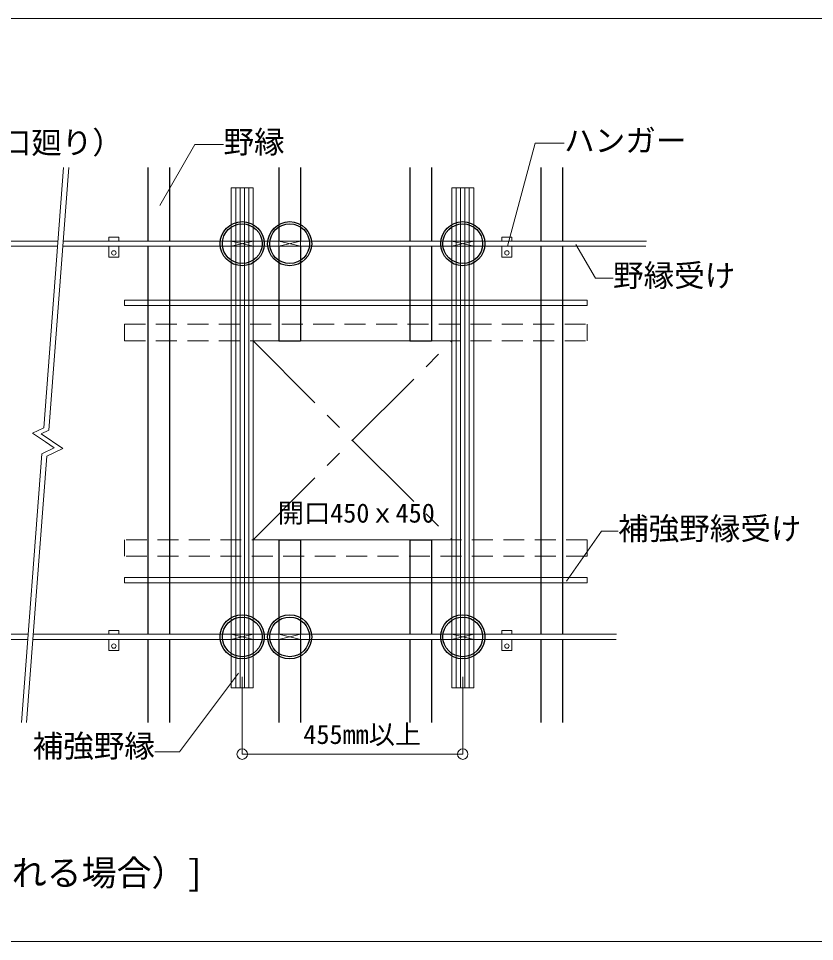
# Model space of a CAD drawing. Units: millimetres, scale not verified. Extents: x -7800 to 7800, y -5387 to 5300.
# Drawn here: x 2762 to 4585, y -1876 to 237 of the extents above; entities that cross this region are included whole.
import ezdxf
from ezdxf.enums import TextEntityAlignment as Align

# ---------------------------------------------------------------- set-up
doc = ezdxf.new("R2010")
doc.units = ezdxf.units.MM
doc.header["$LTSCALE"] = 40
doc.header["$PDMODE"] = 32
doc.header["$PDSIZE"] = 24
doc.linetypes.add('CHAIN1', pattern=[8, 5, -1, 1, -1])
doc.linetypes.add('DASHED1', pattern=[1.8, 1.2, -0.6])
for name, color, linetype, lineweight in [('7-0_中心線', 4, 'CHAIN1', 9), ('7-1_吊り材', 7, 'Continuous', 18), ('7-2_野縁受け', 3, 'Continuous', 18), ('7-3_野縁', 2, 'Continuous', 25), ('7-4_ブレース・補強材', 4, 'Continuous', 9), ('7-5_寸法', 4, 'Continuous', 9), ('7-6_文字', 7, 'Continuous', 18), ('7-A_クリップ', 7, 'Continuous', 18), ('7-C_ビス・アンカーボルト・強調図形', 2, 'Continuous', 25), ('F-3_野縁', 3, 'Continuous', 18)]:
    doc.layers.add(name, color=color, linetype=linetype, lineweight=lineweight)
doc.styles.add('ＭＳ ゴシック', font='')
doc.styles.get('ＭＳ ゴシック').set_extended_font_data('MS Gothic')

msp = doc.modelspace()

# ---------------------------------------------------------------- linework, layer by layer
at = {"layer": '7-0_中心線', "linetype": 'Continuous'}
for p, q in [((2865.35, -104.19), (2820.08, -699.87)), ((2877.39, -104.19), (2831.7, -705.38)), ((2794.16, -712.32), (2820.08, -699.87)), ((2823.63, -732.46), (2794.16, -712.32)), ((2814.1, -713.84), (2831.7, -705.38)), ((2863.5, -747.6), (2814.1, -713.84)), ((2823.63, -732.46), (2843.56, -746.08)), ((2815.55, -759.53), (2768.84, -1374.26)), ((2843.56, -746.08), (2815.55, -759.53)), ((2863.5, -747.6), (2827.17, -765.05)), ((2827.17, -765.05), (2780.87, -1374.26))]:
    msp.add_line(p, q, dxfattribs=at)
at = {"layer": '7-0_中心線'}
for p, q in [((3299.47, -956.05), (3754.47, -501.05)), ((3299.47, -501.05), (3754.47, -956.05)), ((3274.47, -1269.97), (3274.47, -1446.92)), ((3779.47, -1269.97), (3779.47, -1446.92))]:
    msp.add_line(p, q, dxfattribs=at)
at = {"layer": '7-1_吊り材'}
for p, q in [((2968.98, -263.74), (2968.98, -272.55)), ((2991.98, -263.74), (2968.98, -263.74)), ((2991.98, -272.55), (2991.98, -263.74)), ((3868.98, -263.74), (3868.98, -272.55)), ((3891.98, -263.74), (3868.98, -263.74)), ((3891.98, -272.55), (3891.98, -263.74)), ((2968.98, -309.55), (2968.98, -284.55)), ((2991.98, -284.55), (2991.98, -309.55)), ((3868.98, -309.55), (3868.98, -284.55)), ((3891.98, -284.55), (3891.98, -309.55)), ((2991.98, -309.55), (2968.98, -309.55)), ((3891.98, -309.55), (3868.98, -309.55)), ((2968.98, -1163.74), (2968.98, -1172.55)), ((2991.98, -1163.74), (2968.98, -1163.74)), ((2991.98, -1172.55), (2991.98, -1163.74)), ((3868.98, -1163.74), (3868.98, -1172.55)), ((3891.98, -1163.74), (3868.98, -1163.74)), ((3891.98, -1172.55), (3891.98, -1163.74)), ((2968.98, -1209.55), (2968.98, -1184.55)), ((2991.98, -1184.55), (2991.98, -1209.55)), ((3868.98, -1209.55), (3868.98, -1184.55)), ((3891.98, -1184.55), (3891.98, -1209.55)), ((2991.98, -1209.55), (2968.98, -1209.55)), ((3891.98, -1209.55), (3868.98, -1209.55))]:
    msp.add_line(p, q, dxfattribs=at)
for centre in [(2980.48, -299.55), (3880.48, -299.55), (2980.48, -1199.55), (3880.48, -1199.55)]:
    msp.add_circle(centre, 5, dxfattribs=at)
at = {"layer": '7-2_野縁受け'}
for p, q in [((1559.84, -272.55), (2852.56, -272.55)), ((2864.59, -272.55), (4199.98, -272.55)), ((1558.93, -284.55), (2851.65, -284.55)), ((2863.68, -284.55), (4199.06, -284.55)), ((1491.45, -1172.55), (2784.16, -1172.55)), ((2796.2, -1172.55), (4131.58, -1172.55)), ((1490.54, -1184.55), (2783.25, -1184.55)), ((2795.29, -1184.55), (4130.67, -1184.55))]:
    msp.add_line(p, q, dxfattribs=at)
at = {"layer": '7-3_野縁'}
for p, q in [((3058.18, -104.19), (3058.18, -272.55)), ((3108.18, -104.19), (3108.18, -272.55)), ((3358.18, -104.19), (3358.18, -272.55)), ((3408.18, -104.19), (3408.18, -272.55)), ((3658.18, -104.19), (3658.18, -272.55)), ((3708.18, -104.19), (3708.18, -272.55)), ((3958.18, -104.19), (3958.18, -272.55)), ((4008.18, -104.19), (4008.18, -272.55)), ((3058.18, -284.55), (3058.18, -501.05)), ((3108.18, -284.55), (3108.18, -501.05)), ((3358.18, -284.55), (3358.18, -501.05)), ((3408.18, -284.55), (3408.18, -501.05)), ((3658.18, -284.55), (3658.18, -501.05)), ((3708.18, -284.55), (3708.18, -501.05)), ((3958.18, -284.55), (3958.18, -501.05)), ((4008.18, -284.55), (4008.18, -501.05)), ((3058.18, -420.1), (3058.18, -463.05)), ((3108.18, -420.1), (3108.18, -463.05)), ((3358.18, -420.1), (3358.18, -463.05)), ((3358.18, -420.1), (3358.18, -463.05)), ((3408.18, -420.1), (3408.18, -463.05)), ((3408.18, -420.1), (3408.18, -463.05)), ((3658.18, -420.1), (3658.18, -463.05)), ((3658.18, -420.1), (3658.18, -463.05)), ((3708.18, -420.1), (3708.18, -463.05)), ((3708.18, -420.1), (3708.18, -463.05)), ((3958.18, -420.1), (3958.18, -463.05)), ((4008.18, -420.1), (4008.18, -463.05)), ((3058.18, -501.05), (3058.18, -956.05)), ((3108.18, -501.05), (3108.18, -956.05)), ((3358.18, -501.05), (3408.18, -501.05)), ((3658.18, -501.05), (3708.18, -501.05)), ((3958.18, -501.05), (3958.18, -956.05)), ((4008.18, -501.05), (4008.18, -956.05)), ((3058.18, -956.05), (3058.18, -1172.55)), ((3108.18, -956.05), (3108.18, -1172.55)), ((3358.18, -956.05), (3408.18, -956.05)), ((3358.18, -956.05), (3358.18, -1172.55)), ((3408.18, -956.05), (3408.18, -1172.55)), ((3658.18, -956.05), (3708.18, -956.05)), ((3658.18, -956.05), (3658.18, -1172.55)), ((3708.18, -956.05), (3708.18, -1172.55)), ((3958.18, -956.05), (3958.18, -1172.55)), ((4008.18, -956.05), (4008.18, -1172.55)), ((3058.18, -994.05), (3058.18, -1042.68)), ((3108.18, -994.05), (3108.18, -1042.68)), ((3358.18, -994.05), (3358.18, -1042.68)), ((3358.18, -994.05), (3358.18, -1042.68)), ((3408.18, -994.05), (3408.18, -1042.68)), ((3408.18, -994.05), (3408.18, -1042.68)), ((3658.18, -994.05), (3658.18, -1042.68)), ((3658.18, -994.05), (3658.18, -1042.68)), ((3708.18, -994.05), (3708.18, -1042.68)), ((3708.18, -994.05), (3708.18, -1042.68)), ((3958.18, -994.05), (3958.18, -1042.68)), ((4008.18, -994.05), (4008.18, -1042.68)), ((3058.18, -1184.55), (3058.18, -1374.26)), ((3108.18, -1184.55), (3108.18, -1374.26)), ((3358.18, -1184.55), (3358.18, -1374.26)), ((3408.18, -1184.55), (3408.18, -1374.26)), ((3658.18, -1184.55), (3658.18, -1374.26)), ((3708.18, -1184.55), (3708.18, -1374.26)), ((3958.18, -1184.55), (3958.18, -1374.26)), ((4008.18, -1184.55), (4008.18, -1374.26))]:
    msp.add_line(p, q, dxfattribs=at)
at = {"layer": '7-4_ブレース・補強材'}
for p, q in [((3249.47, -150.82), (3249.47, -501.05)), ((3249.47, -150.82), (3299.47, -150.82)), ((3259.47, -150.82), (3259.47, -501.05)), ((3269.47, -150.82), (3269.47, -501.05)), ((3279.47, -150.82), (3279.47, -501.05)), ((3299.47, -150.82), (3299.47, -501.05)), ((3754.47, -150.82), (3754.47, -501.05)), ((3754.47, -150.82), (3804.47, -150.82)), ((3764.47, -150.82), (3764.47, -501.05)), ((3774.47, -150.82), (3774.47, -501.05)), ((3784.47, -150.82), (3784.47, -501.05)), ((3794.47, -150.82), (3794.47, -501.05)), ((3804.47, -150.82), (3804.47, -501.05)), ((3004.92, -408.1), (4064.39, -408.1)), ((3004.92, -420.1), (3004.92, -408.1)), ((3249.47, -420.1), (3249.47, -463.05)), ((3299.47, -420.1), (3299.47, -463.05)), ((3754.47, -420.1), (3754.47, -463.05)), ((3804.47, -420.1), (3804.47, -463.05)), ((3249.47, -501.05), (3249.47, -956.05)), ((3259.47, -501.05), (3259.47, -956.05)), ((3269.47, -501.05), (3269.47, -956.05)), ((3279.47, -501.05), (3279.47, -956.05)), ((3299.47, -501.05), (3299.47, -956.05)), ((3754.47, -501.05), (3754.47, -956.05)), ((3764.47, -501.05), (3764.47, -956.05)), ((3774.47, -501.05), (3774.47, -956.05)), ((3784.47, -501.05), (3784.47, -956.05)), ((3794.47, -501.05), (3794.47, -956.05)), ((3804.47, -501.05), (3804.47, -956.05)), ((3249.47, -956.05), (3249.47, -1295.07)), ((3259.47, -956.05), (3259.47, -1295.07)), ((3269.47, -956.05), (3269.47, -1295.07)), ((3279.47, -956.05), (3279.47, -1295.07)), ((3289.47, -956.05), (3289.47, -1295.07)), ((3299.47, -956.05), (3299.47, -1295.07)), ((3754.47, -956.05), (3754.47, -1295.07)), ((3764.47, -956.05), (3764.47, -1295.07)), ((3774.47, -956.05), (3774.47, -1295.07)), ((3784.47, -956.05), (3784.47, -1295.07)), ((3794.47, -956.05), (3794.47, -1295.07)), ((3804.47, -956.05), (3804.47, -1295.07)), ((3249.47, -994.05), (3249.47, -1042.68)), ((3299.47, -994.05), (3299.47, -1042.68)), ((3754.47, -994.05), (3754.47, -1042.68)), ((3804.47, -994.05), (3804.47, -1042.68)), ((3004.92, -1042.68), (4064.39, -1042.68)), ((3004.92, -1054.68), (3004.92, -1042.68)), ((3004.92, -1054.68), (4064.39, -1054.68)), ((4064.39, -1054.68), (4064.39, -1042.68)), ((3249.47, -1295.07), (3299.47, -1295.07)), ((3754.47, -1295.07), (3804.47, -1295.07))]:
    msp.add_line(p, q, dxfattribs=at)
at = {"layer": '7-4_ブレース・補強材', "linetype": 'DASHED1'}
for p, q in [((3004.92, -463.05), (4064.39, -463.05)), ((4064.39, -501.05), (4064.39, -463.05)), ((3004.92, -956.05), (3004.92, -994.05)), ((4064.39, -956.05), (3004.92, -956.05)), ((4064.39, -994.05), (4064.39, -956.05)), ((4064.39, -994.05), (3004.92, -994.05))]:
    msp.add_line(p, q, dxfattribs=at)
at = {"layer": '7-4_ブレース・補強材'}
for points in [[(3289.47, -150.82), (3289.47, -501.05), (3289.47, -956.05)], [(3004.92, -420.1), (4064.39, -420.1), (4064.39, -408.1)]]:
    msp.add_lwpolyline(points, dxfattribs=at)
at = {"layer": '7-4_ブレース・補強材', "linetype": 'DASHED1'}
msp.add_lwpolyline([(3004.92, -463.05), (3004.92, -501.05), (4064.39, -501.05)], dxfattribs=at)
at = {"layer": '7-5_寸法'}
for p, q in [((3299.47, -501.05), (3754.47, -501.05)), ((3299.47, -956.05), (3299.47, -501.05)), ((3299.47, -501.05), (3754.47, -501.05)), ((3754.47, -501.05), (3754.47, -956.05)), ((3754.47, -956.05), (3299.47, -956.05)), ((3274.47, -1446.92), (3779.47, -1446.92))]:
    msp.add_line(p, q, dxfattribs=at)
at = {"layer": '7-5_寸法', "color": 7}
for p in [(3274.47, -1446.92), (3779.47, -1446.92)]:
    msp.add_point(p, dxfattribs=at)
at = {"layer": '7-6_文字'}
for p, q in [((3085.9, -190.81), (3166.18, -51.76)), ((3166.18, -51.76), (3231.56, -51.76)), ((4016.71, -1050.9), (4097.25, -936.64)), ((4097.25, -936.64), (4135.11, -936.64)), ((3131.03, -1441.79), (3266.17, -1261.61)), ((3074.72, -1441.79), (3131.03, -1441.79))]:
    msp.add_line(p, q, dxfattribs=at)
for points in [[(3882.06, -284.55), (3945.34, -48.39), (4011.52, -48.39)], [(4038.41, -280.75), (4083.39, -357.36), (4123.58, -357.36)]]:
    msp.add_lwpolyline(points, dxfattribs=at)
at = {"layer": '7-A_クリップ'}
for p, q in [((3249.47, -272.55), (3249.47, -284.55)), ((3299.47, -272.55), (3249.47, -284.55)), ((3249.47, -272.55), (3299.47, -284.55)), ((3249.47, -272.55), (3299.47, -272.55)), ((3299.47, -284.55), (3299.47, -272.55)), ((3358.18, -272.55), (3358.18, -284.55)), ((3408.18, -272.55), (3358.18, -284.55)), ((3358.18, -272.55), (3408.18, -284.55)), ((3358.18, -272.55), (3408.18, -272.55)), ((3408.18, -284.55), (3408.18, -272.55)), ((3754.47, -272.55), (3754.47, -284.55)), ((3804.47, -272.55), (3754.47, -284.55)), ((3754.47, -272.55), (3804.47, -284.55)), ((3754.47, -272.55), (3804.47, -272.55)), ((3804.47, -284.55), (3804.47, -272.55)), ((3249.47, -284.55), (3299.47, -284.55)), ((3358.18, -284.55), (3408.18, -284.55)), ((3754.47, -284.55), (3804.47, -284.55)), ((3249.47, -1172.55), (3249.47, -1184.55)), ((3299.47, -1172.55), (3249.47, -1184.55)), ((3249.47, -1172.55), (3299.47, -1184.55)), ((3249.47, -1172.55), (3299.47, -1172.55)), ((3299.47, -1184.55), (3299.47, -1172.55)), ((3358.18, -1172.55), (3358.18, -1184.55)), ((3408.18, -1172.55), (3358.18, -1184.55)), ((3358.18, -1172.55), (3408.18, -1184.55)), ((3358.18, -1172.55), (3408.18, -1172.55)), ((3408.18, -1184.55), (3408.18, -1172.55)), ((3754.47, -1172.55), (3754.47, -1184.55)), ((3804.47, -1172.55), (3754.47, -1184.55)), ((3754.47, -1172.55), (3804.47, -1184.55)), ((3754.47, -1172.55), (3804.47, -1172.55)), ((3804.47, -1184.55), (3804.47, -1172.55)), ((3249.47, -1184.55), (3299.47, -1184.55)), ((3358.18, -1184.55), (3408.18, -1184.55)), ((3754.47, -1184.55), (3804.47, -1184.55))]:
    msp.add_line(p, q, dxfattribs=at)
at = {"layer": '7-C_ビス・アンカーボルト・強調図形'}
for centre, radius in [((3274.47, -278.55), 50.46), ((3383.18, -278.55), 50.46), ((3779.47, -278.55), 50.46), ((3274.47, -278.55), 45.46), ((3383.18, -278.55), 45.46), ((3779.47, -278.55), 45.46), ((3274.47, -1178.55), 50.46), ((3274.47, -1178.55), 45.46), ((3383.18, -1178.55), 50.46), ((3383.18, -1178.55), 45.46), ((3779.47, -1178.55), 50.46), ((3779.47, -1178.55), 45.46)]:
    msp.add_circle(centre, radius, dxfattribs=at)
at = {"layer": 'F-3_野縁'}
for p, q in [((80, 237.03), (7640, 237.03)), ((80, -1875.96), (7640, -1875.96))]:
    msp.add_line(p, q, dxfattribs=at)

# ---------------------------------------------------------------- texts
at = {"layer": '7-5_寸法', "style": 'ＭＳ ゴシック'}
for s, p in [('開口450ｘ450', (3355.93, -930.2)), ('455mm以上', (3414.47, -1436.92))]:
    msp.add_text(s, height=43.99, dxfattribs=at).set_placement(p, align=Align.BOTTOM_LEFT)
at = {"layer": '7-6_文字', "style": 'ＭＳ ゴシック'}
for s, height, p in [('追加補強クリップ（開口廻り）', 51.32, (2021.36, -87.94)), ('野縁', 51.32, (3231.56, -86.76)), ('ハンガー', 51.32, (4011.52, -83.39)), ('野縁受け', 51.32, (4123.58, -392.36)), ('補強野縁受け', 51.32, (4135.11, -971.64)), ('補強野縁', 51.32, (2794.56, -1469.33)), ('[ 開口部の補強（野縁が切断される場合）]', 58.65, (1626.89, -1765.51))]:
    msp.add_text(s, height=height, dxfattribs=at).set_placement(p, align=Align.BOTTOM_LEFT)

doc.saveas('drawing.dxf')
